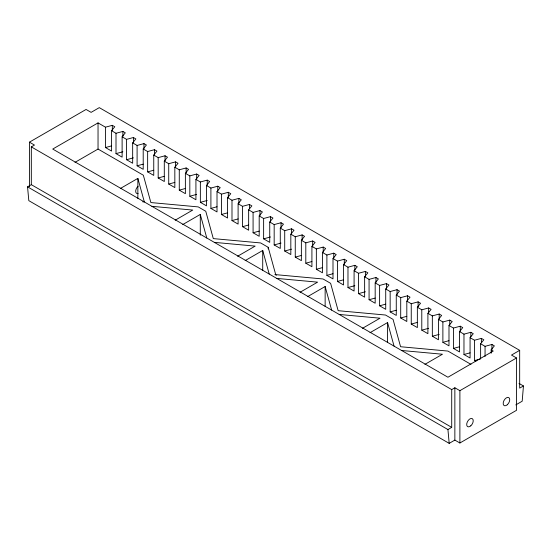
<?xml version="1.0" encoding="UTF-8"?>
<svg xmlns="http://www.w3.org/2000/svg" width="551" height="551" viewBox="0 0 551 551"><rect width="100%" height="100%" fill="white"/><g stroke="black" fill="none" stroke-linecap="round" stroke-linejoin="round"><path stroke-width="0.83" d="M518.98 383.372L523.45 385.955L522.19 401.211L515.77 404.916M111.571 130.711L114.773 126.751L112.321 125.339L105.461 127.191L98.037 122.901L52.724 149.059L447.935 377.235L493.241 351.063L491.161 349.844L494.364 345.883L491.919 344.471L485.059 346.324L480.617 343.762L483.819 339.795L481.374 338.383L474.514 340.236L470.072 337.673L473.275 333.713L470.829 332.301L463.97 334.147L459.534 331.585L462.73 327.625L460.285 326.213L453.425 328.059L448.989 325.496L452.185 321.536L449.74 320.124L442.88 321.97L438.444 319.415L441.64 315.447L439.195 314.036L432.335 315.888L427.9 313.326L431.096 309.366L428.65 307.954L421.79 309.8L417.355 307.238L420.551 303.277L418.106 301.865L411.246 303.711L406.81 301.149L410.013 297.189L407.561 295.777L400.701 297.623L396.265 295.06L399.468 291.1L397.023 289.688L390.156 291.541L385.721 288.979L388.923 285.012L386.478 283.6L379.611 285.452L375.176 282.89L378.379 278.93L375.934 277.518L369.067 279.364L364.631 276.802L367.834 272.841L365.389 271.429L358.522 273.275L354.086 270.713L357.289 266.753L354.844 265.341L347.977 267.187L343.542 264.632L346.744 260.664L344.299 259.252L337.439 261.105L332.997 258.543L336.2 254.583L333.754 253.171L326.895 255.017L322.452 252.454L325.655 248.494L323.21 247.082L316.35 248.928L311.914 246.366L315.11 242.406L312.665 240.994L305.805 242.839L301.369 240.277L304.565 236.317L302.12 234.905L295.26 236.758L290.825 234.196L294.02 230.228L291.575 228.817L284.715 230.669L280.28 228.107L283.476 224.147L281.031 222.735L274.171 224.581L269.735 222.019L272.931 218.058L270.486 216.646L263.626 218.492L259.19 215.93L262.393 211.97L259.941 210.558L253.081 212.404L248.646 209.848L251.848 205.881L249.403 204.469L242.536 206.322L238.101 203.76L241.304 199.799L238.858 198.388L231.992 200.233L227.556 197.671L230.759 193.711L228.314 192.299L221.447 194.145L217.011 191.583L220.214 187.622L217.769 186.21L210.902 188.056L206.467 185.494L209.669 181.534L207.224 180.122L200.357 181.975L195.922 179.412L199.125 175.445L196.679 174.033L189.82 175.886L185.377 173.324L188.58 169.364L186.135 167.952L179.275 169.798L174.832 167.235L178.035 163.275L175.59 161.863L168.73 163.709L164.294 161.147L167.49 157.187L165.045 155.775L158.185 157.62L153.75 155.065L156.945 151.098L154.5 149.686L147.64 151.539L143.205 148.977L146.401 145.016L143.956 143.604L137.096 145.45L132.66 142.888L135.856 138.928L133.411 137.516L126.551 139.362L122.115 136.8L125.311 132.839L122.866 131.427L116.006 133.273L111.571 130.711L111.571 151.064L105.461 147.537L105.461 127.191M138.094 186.231L137.302 187.065A4.628 2.672 -60 0 0 137.302 193.608L138.094 193.532M29.437 186.761L29.437 142.158L86.073 109.456L91.108 112.363L99.29 107.638L519.676 350.346L519.676 388.131L523.45 385.955M31.324 146.883L451.71 389.585L451.71 427.369L31.324 184.668L31.324 146.883L34.472 145.065L29.437 142.158M519.676 350.346L511.493 355.071L516.528 357.978L516.528 410.295L459.892 442.997L454.857 440.091L449.189 443.362L28.81 200.654L27.55 186.844L31.324 184.668M75.005 162.352L98.037 149.059L143.343 175.218L150.871 202.561L198.222 206.9L205.771 211.26L213.292 238.604L260.651 242.943L268.199 247.303L275.72 274.646L323.079 278.985L330.628 283.345L338.149 310.688L385.507 315.027L393.056 319.387L400.577 346.731L447.935 351.07L470.96 364.369M120.325 188.511L137.86 178.386L144.348 201.962L142.647 201.804M175.197 220.193L192.74 210.069L151.904 206.322M182.753 224.553L200.288 214.429L206.777 238.004M237.626 256.236L255.168 246.111L214.332 242.364M245.181 260.595L262.717 250.471L269.205 274.047M300.054 292.278L317.596 282.153L276.76 278.407M307.61 296.638L325.145 286.513L331.633 310.089M362.482 328.32L380.025 318.196L339.189 314.449M370.038 332.68L387.573 322.555L394.061 346.131M424.911 364.363L442.453 354.238L401.617 350.491M451.71 389.585L454.857 387.766L459.892 390.673L516.528 357.978M27.55 186.844L447.935 429.553L451.71 427.369M105.461 147.537L111.564 145.891M116.006 133.273L116.006 153.626L122.873 151.773M126.551 139.362L126.551 159.707L133.418 157.861M137.096 145.45L137.096 165.796L143.198 164.157M147.64 151.539L147.64 171.884L153.743 170.238M158.185 157.62L158.185 177.973L164.288 176.327M168.73 163.709L168.73 184.055L174.832 182.415M179.275 169.798L179.275 190.143L185.37 188.504M189.82 175.886L189.82 196.232L196.679 194.386M200.357 181.975L200.364 202.32L207.224 200.468M210.902 188.056L210.909 208.409L217.004 206.763M221.447 194.145L221.454 214.491L227.549 212.851M231.992 200.233L231.992 220.579L238.094 218.94M242.536 206.322L242.536 226.668L248.639 225.022M253.081 212.404L253.081 232.756L259.184 231.11M263.626 218.492L263.626 238.838L270.493 236.992M274.171 224.581L274.171 244.926L281.038 243.081M284.715 230.669L284.715 251.015L291.575 249.169M295.26 236.758L295.26 257.103L301.363 255.457M305.805 242.839L305.805 263.192L311.907 261.546M316.35 248.928L316.35 269.274L322.452 267.634M326.895 255.017L326.895 275.362L332.99 273.723M337.439 261.105L337.439 281.451L343.535 279.805M347.977 267.187L347.984 287.539L354.844 285.687M358.522 273.275L358.529 293.621L365.389 291.775M369.067 279.364L369.074 299.71L375.169 298.07M379.611 285.452L379.611 305.798L385.714 304.152M390.156 291.541L390.156 311.887L396.259 310.241M400.701 297.623L400.701 317.968L406.803 316.329M411.246 303.711L411.246 324.057L417.348 322.418M421.79 309.8L421.79 330.145L428.657 328.3M432.335 315.888L432.335 336.234L439.195 334.388M442.88 321.97L442.88 342.323L448.982 340.676M453.425 328.059L453.425 348.404L459.527 346.765M463.97 334.147L463.97 354.493L470.072 352.854M474.514 340.236L474.514 360.581L479.852 359.142M116.006 153.626L122.115 157.145L122.115 136.8M126.551 159.707L132.66 163.234L132.66 142.888M137.096 165.796L143.205 169.322L143.205 148.977M147.64 171.884L153.75 175.411L153.75 155.065M158.185 177.973L164.294 181.499L164.294 161.147M168.73 184.055L174.839 187.581L174.832 167.235M179.275 190.143L185.384 193.67L185.377 173.324M189.82 196.232L195.929 199.758L195.922 179.412M200.364 202.32L206.467 205.847L206.467 185.494M210.909 208.409L217.011 211.928L217.011 191.583M221.454 214.491L227.556 218.017L227.556 197.671M231.992 220.579L238.101 224.105L238.101 203.76M242.536 226.668L248.646 230.194L248.646 209.848M253.081 232.756L259.19 236.283L259.19 215.93M263.626 238.838L269.735 242.364L269.735 222.019M274.171 244.926L280.28 248.453L280.28 228.107M284.715 251.015L290.825 254.541L290.825 234.196M295.26 257.103L301.369 260.63L301.369 240.277M305.805 263.192L311.914 266.712L311.914 246.366M316.35 269.274L322.459 272.8L322.452 252.454M326.895 275.362L333.004 278.889L332.997 258.543M337.439 281.451L343.548 284.977L343.542 264.632M347.984 287.539L354.086 291.066L354.086 270.713M358.529 293.621L364.631 297.147L364.631 276.802M369.074 299.71L375.176 303.236L375.176 282.89M379.611 305.798L385.721 309.325L385.721 288.979M390.156 311.887L396.265 315.413L396.265 295.06M400.701 317.968L406.81 321.495L406.81 301.149M411.246 324.057L417.355 327.583L417.355 307.238M421.79 330.145L427.9 333.672L427.9 313.326M432.335 336.234L438.444 339.76L438.444 319.415M442.88 342.323L448.989 345.849L448.989 325.496M453.425 348.404L459.534 351.931L459.534 331.585M463.97 354.493L470.079 358.019L470.072 337.673M474.514 360.581L475.871 361.366M274.873 274.412L276.354 275.266M447.935 429.553L449.189 443.362M491.919 344.471L491.919 349.561M491.161 349.844L491.161 353.239M485.059 346.324L485.059 356.497M481.374 338.383L481.374 342.626M480.617 343.762L480.624 359.018M470.829 332.301L470.829 336.537M460.285 326.213L460.285 331.296M459.892 390.673L459.892 442.997M454.857 387.766L454.857 440.091M449.74 320.124L449.74 325.214M439.195 314.036L439.195 319.125M428.65 307.954L428.65 313.037M418.106 301.865L418.106 306.948M407.561 295.777L407.568 300.867M397.023 289.688L397.023 294.778M387.573 322.555L387.573 342.488M386.478 283.6L386.478 288.69M375.934 277.518L375.934 282.601M365.389 271.429L365.389 276.512M354.844 265.341L354.844 270.431M344.299 259.252L344.299 264.342M333.754 253.171L333.754 258.254M325.145 286.513L325.145 306.446M323.21 247.082L323.21 252.165M312.665 240.994L312.665 246.931M302.12 234.905L302.12 239.995M291.575 228.817L291.575 233.906M281.031 222.735L281.031 227.818M270.486 216.646L270.486 221.729M268.199 247.303L268.199 248.969M262.717 250.471L262.717 270.403M259.941 210.558L259.948 215.648M249.403 204.469L249.403 208.712M238.858 198.388L238.858 203.471M228.314 192.299L228.314 197.382M217.769 186.21L217.769 191.3M207.224 180.122L207.224 185.212M200.288 214.429L200.288 235.187M196.679 174.033L196.679 179.123M186.135 167.952L186.135 173.035M175.59 161.863L175.59 166.946M165.045 155.775L165.045 160.864M154.5 149.686L154.5 154.776M143.956 143.604L143.956 148.687M137.86 178.386L137.86 198.401M133.411 137.516L133.411 142.599M122.866 131.427L122.866 136.517M112.321 125.339L112.328 130.429M98.037 122.901L98.037 149.059M470.802 425.813A4.628 2.672 -60 0 0 472.269 418.643A4.628 2.672 -60 0 0 466.8 423.499A4.628 2.672 -60 0 0 470.802 425.813M507.306 404.737A4.628 2.672 -60 0 0 508.773 397.567A4.628 2.672 -60 0 0 503.297 402.423A4.628 2.672 -60 0 0 507.306 404.737"/></g></svg>
